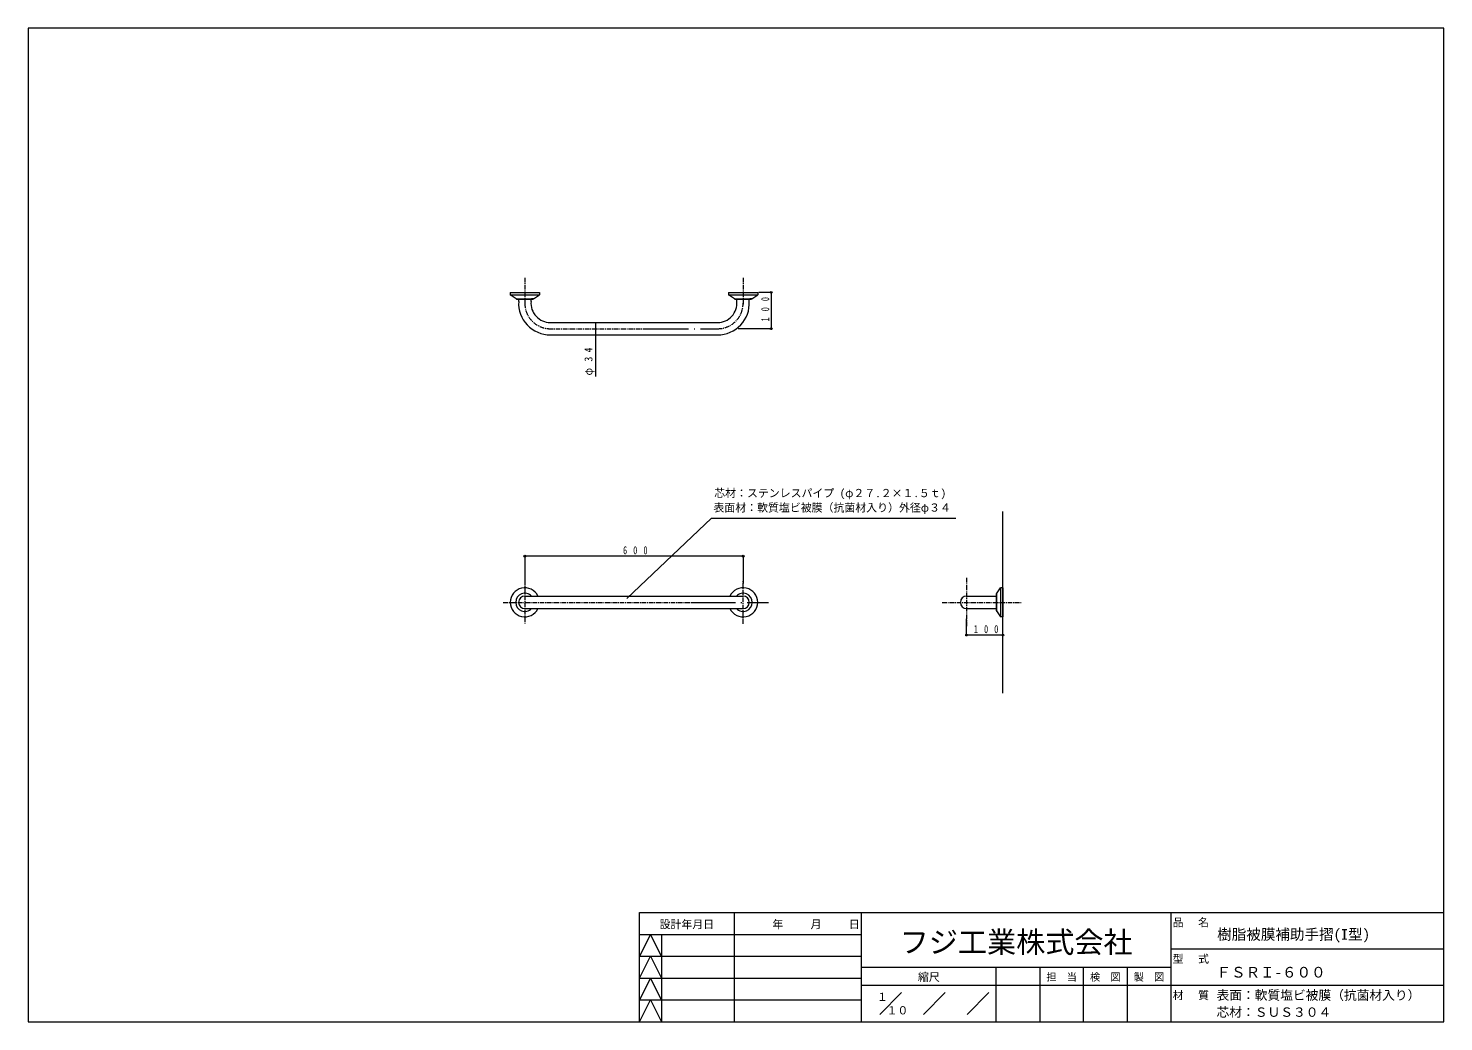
# Model space of a CAD drawing. Units: millimetres, scale not verified. Extents: x -2179 to 1711, y -1464 to 1266.
import ezdxf
from ezdxf.enums import TextEntityAlignment as Align

# ---------------------------------------------------------------- set-up
doc = ezdxf.new("R2010")
doc.units = ezdxf.units.MM
doc.header["$LTSCALE"] = 10
doc.header["$PDMODE"] = 32
doc.header["$PDSIZE"] = 5
for name, pattern in [('LONG_DASHED_DOTTED', [15.25, 12, -1.5, 0.25, -1.5]), ('USER11', [0.375, 0.25, -0.125]), ('USER4', [2, 1.25, -0.25, 0.25, -0.25])]:
    doc.linetypes.add(name, pattern=pattern)
for name, color, linetype, lineweight in [('0-0_0', 7, 'Continuous', 18), ('0-1_LEVEL001', 7, 'Continuous', 18), ('0-2_LEVEL006', 7, 'Continuous', 18)]:
    doc.layers.add(name, color=color, linetype=linetype, lineweight=lineweight)
doc.styles.add('ＭＳ ゴシック', font='')
doc.styles.get('ＭＳ ゴシック').set_extended_font_data('MS Gothic')

# ---------------------------------------------------------------- blocks, each defined once
blk = doc.blocks.new('A3')
at = {"layer": '0-1_LEVEL001'}
for p, q in [((183.5, 31.4), (183.5, 1.4)), ((218.5, 1.4), (218.5, 31.4)), ((303.5, 31.4), (303.5, 1.4)), ((157.5, 25.4), (218.5, 25.4)), ((163.5, 25.4), (163.5, 1.4)), ((303.5, 21.4), (378.5, 21.4)), ((157.5, 19.4), (218.5, 19.4)), ((218.5, 16.4), (303.5, 16.4)), ((255.5, 1.4), (255.5, 16.4)), ((267.5, 16.4), (267.5, 1.4)), ((279.5, 1.4), (279.5, 16.4)), ((291.5, 16.4), (291.5, 1.4)), ((157.5, 13.4), (218.5, 13.4)), ((218.5, 11.4), (303.5, 11.4)), ((223.5, 3.4), (229.5, 9.4)), ((235.5, 3.4), (241.5, 9.4)), ((247.5, 3.4), (253.5, 9.4)), ((303.5, 11.4), (378.5, 11.4)), ((157.5, 7.4), (218.5, 7.4))]:
    blk.add_line(p, q, dxfattribs=at)
blk.add_lwpolyline([(-10.5, 1.4), (378.5, 1.4), (378.5, 274.4), (-10.5, 274.4)], close=True, dxfattribs=at)
for points in [[(157.5, 1.4), (157.5, 31.4), (378.5, 31.4)], [(163.5, 19.4), (160.5, 25.4), (157.5, 19.4)], [(157.5, 13.4), (160.5, 19.4), (163.5, 13.4)], [(163.5, 7.4), (160.5, 13.4), (157.5, 7.4)], [(157.5, 1.4), (160.5, 7.4), (163.5, 1.4)]]:
    blk.add_lwpolyline(points, dxfattribs=at)
at = {"layer": '0-1_LEVEL001', "style": 'ＭＳ ゴシック'}
for s, height, p in [('設計年月日', 2.199, (163, 26.4)), ('年', 2.2, (194, 26.4)), ('月', 2.2, (204.5, 26.4)), ('日', 2.2, (215, 26.4)), ('品', 2.2, (304, 26.9)), ('名', 2.2, (311, 26.9)), ('型', 2.2, (304, 16.9)), ('式', 2.2, (311, 16.9)), ('縮尺', 2.199, (234, 11.9)), ('材', 2.2, (304, 6.9)), ('質', 2.2, (311, 6.9))]:
    blk.add_text(s, height=height, dxfattribs=at).set_placement(p, align=Align.BOTTOM_LEFT)
blk = doc.blocks.new('GMM001')
at = {"layer": '0-1_LEVEL001', "style": 'ＭＳ ゴシック'}
for s, p in [('担\u3000当', (279.8, 10.633)), ('検\u3000図', (291.8, 10.633)), ('製\u3000図', (303.8, 10.633))]:
    blk.add_text(s, height=2.053, dxfattribs=at).set_placement(p, align=Align.BOTTOM_LEFT)

msp = doc.modelspace()

# ---------------------------------------------------------------- linework, layer by layer
at = {"layer": '0-0_0'}
for p, q in [((-484.85, 457.83), (-284.85, 457.83)), ((-484.85, 423.83), (-284.85, 423.83)), ((237.83, -79.88), (370.21, -79.88)), ((-414.85, -294.08), (-214.85, -294.08)), ((-414.85, -328.08), (-214.85, -328.08))]:
    msp.add_line(p, q, dxfattribs=at)
at = {"layer": '0-0_0', "linetype": 'LONG_DASHED_DOTTED'}
for p, q in [((-484.85, 440.83), (-284.85, 440.83)), ((-355.79, -311.08), (-145.15, -311.08))]:
    msp.add_line(p, q, dxfattribs=at)
at = {"layer": '0-1_LEVEL001'}
for p, q in [((-854.85, 540.83), (-854.85, 533.83)), ((-854.85, 540.83), (-774.85, 540.83)), ((-854.85, 533.83), (-774.85, 533.83)), ((-838.6, 523.33), (-854.85, 533.83)), ((-838.6, 523.33), (-833.6, 523.33)), ((-837.85, 521.83), (-837.85, 523.33)), ((-837.85, 523.33), (-791.85, 523.33)), ((-837.85, 521.83), (-791.85, 521.83)), ((-831.7, 515.83), (-831.7, 521.83)), ((-797.61, 515.83), (-797.61, 521.83)), ((-791.1, 523.33), (-796.1, 523.33)), ((-791.85, 521.83), (-791.85, 523.33)), ((-791.85, 521.83), (-791.85, 523.33)), ((-791.1, 523.33), (-774.85, 533.83)), ((-774.85, 540.83), (-774.85, 533.83)), ((-254.85, 540.83), (-254.85, 533.83)), ((-254.85, 540.83), (-174.85, 540.83)), ((-254.85, 533.83), (-174.85, 533.83)), ((-238.6, 523.33), (-254.85, 533.83)), ((-238.6, 523.33), (-233.6, 523.33)), ((-237.85, 521.83), (-237.85, 523.33)), ((-237.85, 523.33), (-191.85, 523.33)), ((-237.85, 521.83), (-191.85, 521.83)), ((-232.08, 515.83), (-232.08, 521.83)), ((-197.99, 515.83), (-197.99, 521.83)), ((-191.1, 523.33), (-196.1, 523.33)), ((-191.85, 521.83), (-191.85, 523.33)), ((-191.85, 521.83), (-191.85, 523.33)), ((-191.1, 523.33), (-174.85, 533.83)), ((-174.85, 540.83), (-174.85, 533.83)), ((-142.88, 540.83), (-171.89, 540.83)), ((-137.79, 540.83), (-170.44, 540.83)), ((-137.79, 540.83), (-137.79, 440.83)), ((-620.79, 457.83), (-620.79, 309.97)), ((-142.88, 440.83), (-228.49, 440.83)), ((-137.79, 440.83), (-170.44, 440.83)), ((-214.85, -184.3), (-814.85, -184.3)), ((-814.85, -184.3), (-814.85, -259.36)), ((-214.85, -184.3), (-214.85, -259.36)), ((481.84, -287.33), (492.34, -271.08)), ((492.34, -271.08), (492.34, -351.08)), ((499.34, -271.08), (492.34, -271.08)), ((499.34, -271.08), (499.34, -351.08)), ((480.34, -288.08), (481.84, -288.08)), ((480.34, -288.08), (480.34, -334.08)), ((481.84, -287.33), (481.84, -292.33)), ((481.84, -288.08), (481.84, -334.08)), ((480.34, -334.08), (481.84, -334.08)), ((480.34, -334.08), (481.84, -334.08)), ((481.84, -334.83), (481.84, -329.83)), ((481.84, -334.83), (492.34, -351.08)), ((399.34, -400.97), (399.34, -356.71)), ((499.34, -351.08), (492.34, -351.08)), ((499.34, -400.97), (499.34, -356.71)), ((499.34, -400.97), (399.34, -400.97))]:
    msp.add_line(p, q, dxfattribs=at)
at = {"layer": '0-1_LEVEL001', "linetype": 'USER11'}
for p, q in [((-837.85, 521.83), (-837.85, 523.33)), ((-791.85, 521.83), (-791.85, 523.33)), ((-791.85, 521.83), (-791.85, 523.33)), ((-237.85, 521.83), (-237.85, 523.33)), ((-191.85, 521.83), (-191.85, 523.33)), ((-191.85, 521.83), (-191.85, 523.33)), ((480.34, -288.08), (481.84, -288.08)), ((480.34, -334.08), (481.84, -334.08)), ((480.34, -334.08), (481.84, -334.08))]:
    msp.add_line(p, q, dxfattribs=at)
at = {"layer": '0-1_LEVEL001'}
msp.add_lwpolyline([(-534.53, -300.72), (-302.17, -79.88), (237.83, -79.88)], dxfattribs=at)
for centre, radius, start, end in [((-744.85, 510.83), 87, 176.70532, 270), ((-744.85, 510.83), 53, 174.58669, 270), ((-284.85, 510.83), 87, 270, 3.29468), ((-284.85, 510.83), 53, 270, 5.41331)]:
    msp.add_arc(centre, radius, start, end, dxfattribs=at)
at = {"layer": '0-1_LEVEL001', "linetype": 'USER4'}
for centre, start, end in [((-744.85, 510.83), 180, 270), ((-284.85, 510.83), 270, 0)]:
    msp.add_arc(centre, 70, start, end, dxfattribs=at)
at = {"layer": '0-1_LEVEL001'}
for p in [(-137.79, 540.83), (-137.79, 440.83), (-814.85, -184.3), (-214.85, -184.3), (399.34, -400.97), (499.34, -400.97)]:
    msp.add_point(p, dxfattribs=at)
at = {"layer": '0-2_LEVEL006', "linetype": 'USER4'}
for p, q in [((-814.85, 580.83), (-814.85, 505.83)), ((-214.85, 580.83), (-214.85, 505.83)), ((-749.85, 440.83), (-484.85, 440.83)), ((-814.85, -252.02), (-814.85, -370.13)), ((-214.85, -370.13), (-214.85, -252.02)), ((399.34, -244.08), (399.34, -378.08)), ((-873.9, -311.08), (-355.79, -311.08)), ((332.34, -311.08), (549.34, -311.08))]:
    msp.add_line(p, q, dxfattribs=at)
at = {"layer": '0-2_LEVEL006'}
for p, q in [((-749.85, 457.83), (-484.85, 457.83)), ((-749.85, 423.83), (-484.85, 423.83)), ((499.34, -561.08), (499.34, -61.08)), ((-814.85, -294.08), (-414.85, -294.08)), ((399.34, -294.08), (480.34, -294.08)), ((-814.85, -328.08), (-414.85, -328.08)), ((399.34, -328.08), (480.34, -328.08))]:
    msp.add_line(p, q, dxfattribs=at)
for centre, radius, start, end in [((-814.85, -311.08), 40, 25.15066, 334.84934), ((-214.85, -311.08), 40, 205.15066, 154.84934), ((-814.85, -311.08), 25, 42.84364, 317.15636), ((-814.85, -311.08), 17, 90, 270), ((-214.85, -311.08), 25, 222.84364, 137.15636), ((-214.85, -311.08), 17, 270, 90), ((399.34, -311.08), 17, 90, 270)]:
    msp.add_arc(centre, radius, start, end, dxfattribs=at)

# ---------------------------------------------------------------- block references
at = {"layer": '0-0_0', "xscale": 10, "yscale": 10}
for name, p in [('A3', (-2074.43, -1477.55)), ('GMM001', (-2179.43, -1463.55))]:
    msp.add_blockref(name, p, dxfattribs=at)

# ---------------------------------------------------------------- texts
at = {"layer": '0-0_0', "style": 'ＭＳ ゴシック'}
for s, height, p in [('芯材：ステンレスパイプ (φ２７.２×１.５ｔ)', 21.99, (-294.22, -28.63)), ('表面材：軟質塩ビ被膜（抗菌材入り）外径φ３４', 21.99, (-296.43, -68.5)), ('ＦＳＲＩ-６００', 29.33, (1086.13, -1351.03)), ('表面：軟質塩ビ被膜（抗菌材入り）', 25.66, (1086.37, -1411.12)), ('芯材：ＳＵＳ３０４', 25.66, (1086.37, -1457.79))]:
    msp.add_text(s, height=height, dxfattribs=at).set_placement(p, align=Align.BOTTOM_LEFT)
at = {"layer": '0-1_LEVEL001', "style": 'ＭＳ ゴシック'}
for s, height, p in [('樹脂被膜補助手摺(I型)', 29.33, (1087.99, -1247.06)), ('フジ工業株式会社', 58.65, (215.57, -1291.89)), ('１', 21.99, (152.68, -1413.31)), ('１０', 21.99, (179.2, -1450.15))]:
    msp.add_text(s, height=height, dxfattribs=at).set_placement(p, align=Align.BOTTOM_LEFT)
at = {"layer": '0-1_LEVEL001', "char_height": 21.99, "attachment_point": 7, "rotation": 90, "style": 'ＭＳ ゴシック'}
for s, insert in [('\\T2.5;\\W0.65;100', (-142.79, 460.83)), ('\\T1.86;\\W0.9;φ34', (-623.04, 312.55))]:
    msp.add_mtext(s, dxfattribs=dict(at, insert=insert))
at = {"layer": '0-1_LEVEL001', "char_height": 21.99, "attachment_point": 7, "style": 'ＭＳ ゴシック'}
for s, insert in [('\\T2.5;\\W0.65;600', (-544.85, -179.3)), ('\\T2.5;\\W0.65;100', (419.34, -395.97))]:
    msp.add_mtext(s, dxfattribs=dict(at, insert=insert))

doc.saveas('drawing.dxf')
